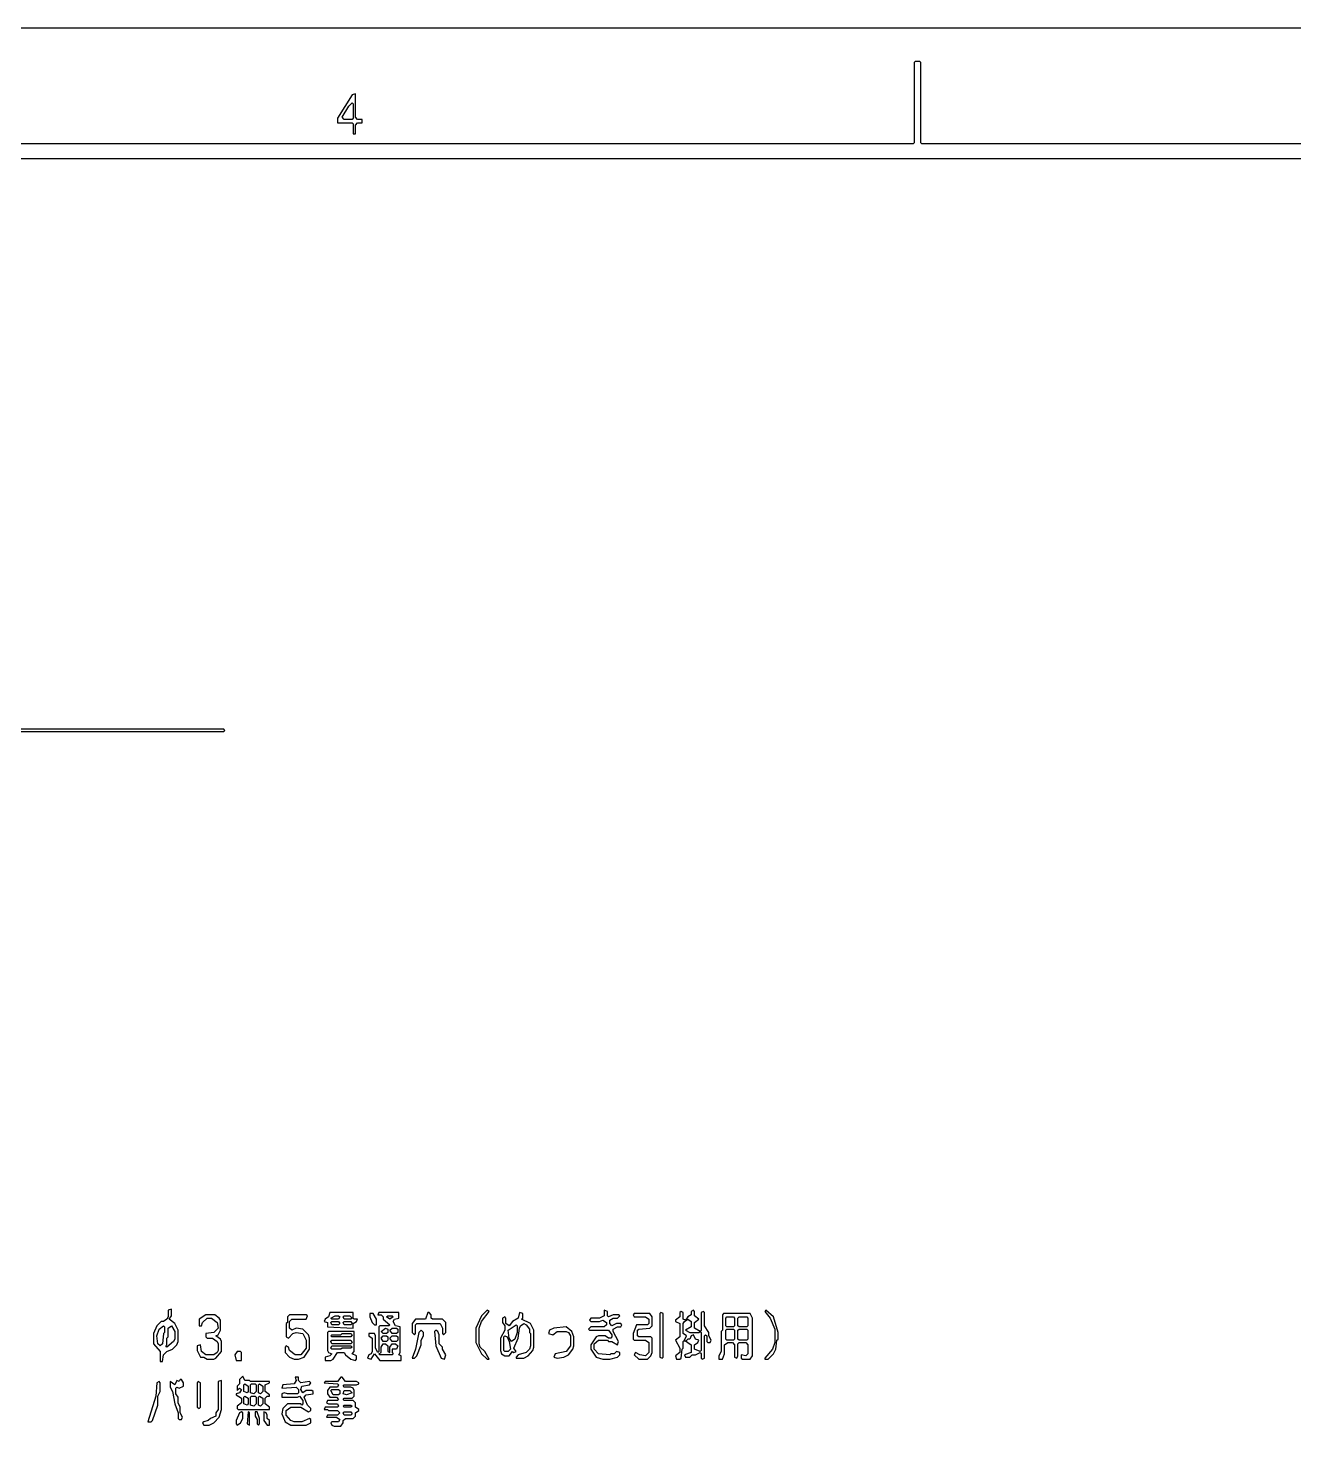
# Model space of a CAD drawing. Header units: millimetres. Extents: x 0 to 421, y 0 to 297.
# Drawn here: x 233.3 to 305.4, y 216.9 to 296.7 of the extents above; entities that cross this region are included whole.
import ezdxf

# ---------------------------------------------------------------- set-up
doc = ezdxf.new("R2010")
doc.units = ezdxf.units.MM
doc.layers.add('PAGE', color=8, linetype='Continuous')
doc.layers.add('PDF_TRACE', color=7, linetype='Continuous')

msp = doc.modelspace()

# ---------------------------------------------------------------- linework, layer by layer
at = {"layer": 'PAGE'}
msp.add_lwpolyline([(0, 0), (420.624, 0), (420.624, 296.672), (0, 296.672)], close=True, dxfattribs=at)
at = {"layer": 'PDF_TRACE'}
for points in [[(348.234, 290.068), (284.226, 290.068), (284.162, 290.132), (284.162, 294.704), (284.099, 294.767), (283.845, 294.767), (283.781, 294.704), (283.781, 290.132), (283.718, 290.068), (219.71, 290.068)], [(219.71, 289.243), (307.848, 289.243)], [(231.584, 256.604), (244.475, 256.604), (244.538, 256.667), (244.475, 256.731), (231.584, 256.731)]]:
    msp.add_lwpolyline(points, dxfattribs=at)
for points in [[(251.968, 292.926), (251.777, 292.862), (250.952, 291.529), (250.952, 291.275), (251.777, 291.275), (251.841, 291.211), (251.841, 290.64), (251.968, 290.64), (251.968, 291.148), (252.095, 291.275), (252.349, 291.275), (252.349, 291.465), (252.095, 291.465), (251.968, 291.592)], [(251.777, 292.418), (251.841, 292.354), (251.841, 291.529), (251.777, 291.465), (251.333, 291.465), (251.206, 291.592), (251.587, 292.227)], [(241.49, 223.711), (241.3, 223.647), (241.3, 223.266), (241.236, 223.139), (241.046, 223.012), (240.919, 223.012), (240.665, 222.758), (240.474, 222.314), (240.474, 221.742), (240.855, 221.298), (240.855, 220.726), (240.982, 220.726), (241.046, 221.107), (241.236, 221.298), (241.554, 221.425), (241.808, 221.679), (241.871, 221.869), (241.871, 222.504), (241.681, 222.885), (241.363, 223.139), (241.49, 223.33)], [(250.19, 223.012), (250.38, 222.949), (250.38, 222.695), (251.841, 222.631), (251.841, 222.885), (252.031, 223.012), (252.095, 223.139), (251.904, 223.139), (251.841, 223.203), (251.841, 223.52), (250.507, 223.52), (250.444, 223.266), (250.253, 223.139)], [(253.301, 223.52), (253.238, 223.393), (253.428, 223.393), (253.555, 223.266), (253.555, 223.139), (253.936, 222.822), (253.873, 222.758), (253.365, 222.758), (253.301, 222.695), (253.301, 221.298), (253.238, 221.234), (253.111, 221.488), (253.111, 222.187), (253.047, 222.314), (252.73, 222.314), (252.73, 222.187), (252.92, 222.06), (252.92, 221.298), (252.857, 221.171), (252.73, 221.107), (252.666, 220.917), (252.857, 220.853), (253.047, 221.171), (253.365, 220.79), (254.571, 220.79), (254.571, 221.044), (254.444, 221.107), (254.508, 221.234), (254.508, 222.695), (254.254, 222.758), (254.127, 223.012), (254.19, 223.139), (254.444, 223.203), (254.444, 223.52)], [(252.793, 223.457), (252.793, 223.266), (252.92, 222.949), (253.047, 222.822), (253.174, 222.822), (253.174, 223.139), (252.984, 223.457)], [(255.206, 222.885), (255.206, 222.377), (255.333, 222.25), (255.397, 222.314), (255.397, 222.822), (255.46, 222.885), (256.794, 222.885), (256.921, 222.631), (256.921, 222.314), (256.984, 222.25), (257.111, 222.377), (257.111, 222.949), (256.921, 223.139), (256.349, 223.139), (256.286, 223.203), (256.286, 223.393), (256.159, 223.52), (256.095, 223.52), (255.968, 223.139), (255.397, 223.139)], [(259.461, 223.647), (259.143, 223.33), (258.826, 222.631), (258.826, 221.806), (259.143, 221.171), (259.461, 220.853), (259.588, 220.853), (259.334, 221.298), (259.08, 221.552), (259.016, 221.742), (259.016, 222.631), (259.143, 223.012), (259.588, 223.584)], [(261.302, 223.52), (261.239, 223.203), (260.921, 223.012), (260.731, 222.758), (260.54, 222.885), (260.54, 223.203), (260.477, 223.266), (260.35, 223.203), (260.35, 222.949), (260.477, 222.758), (260.477, 222.504), (260.223, 222.06), (260.223, 221.361), (260.286, 221.171), (260.477, 221.044), (260.731, 221.044), (260.921, 221.298), (260.985, 221.234), (261.112, 221.298), (260.985, 221.488), (261.239, 222.06), (261.302, 222.631), (261.366, 222.758), (261.556, 222.885), (261.683, 222.822), (261.874, 222.568), (261.874, 222.377), (261.937, 222.314), (261.937, 221.615), (261.874, 221.425), (261.683, 221.234), (261.239, 221.107), (261.112, 220.98), (261.112, 220.917), (261.556, 220.917), (261.81, 221.044), (262.064, 221.361), (262.128, 221.552), (262.128, 222.504), (261.937, 222.885), (261.429, 223.139), (261.493, 223.203), (261.493, 223.457)], [(266.128, 223.647), (266.128, 223.33), (265.874, 223.203), (265.366, 223.203), (265.303, 223.076), (265.366, 223.012), (265.874, 223.012), (266.065, 223.076), (266.255, 222.949), (266.255, 222.822), (266.128, 222.695), (265.366, 222.695), (265.239, 222.568), (265.303, 222.504), (266.382, 222.504), (266.573, 222.25), (266.573, 222.123), (266.509, 222.06), (266.382, 222.06), (266.192, 222.187), (265.811, 222.187), (265.684, 222.123), (265.366, 221.679), (265.366, 221.425), (265.684, 220.98), (266.065, 220.853), (266.446, 220.853), (266.89, 220.98), (267.017, 221.107), (267.017, 221.234), (266.827, 221.298), (266.7, 221.171), (266.509, 221.171), (266.446, 221.107), (265.811, 221.171), (265.557, 221.425), (265.557, 221.742), (265.811, 221.933), (266.319, 221.933), (266.382, 221.869), (266.573, 221.869), (266.89, 221.679), (266.954, 221.869), (266.636, 222.441), (266.636, 222.568), (266.89, 222.695), (267.081, 222.695), (267.144, 222.822), (267.081, 222.885), (266.827, 222.885), (266.573, 222.758), (266.446, 222.885), (266.446, 223.076), (266.636, 223.203), (266.89, 223.203), (267.017, 223.33), (266.954, 223.393), (266.636, 223.393), (266.382, 223.266), (266.319, 223.33), (266.319, 223.584)], [(267.843, 223.457), (267.779, 223.393), (267.843, 223.266), (268.478, 223.266), (268.668, 223.139), (268.668, 222.885), (268.605, 222.822), (267.97, 222.822), (267.779, 222.314), (267.779, 221.996), (267.843, 221.933), (268.478, 221.933), (268.668, 221.806), (268.668, 221.234), (268.478, 221.044), (268.16, 221.107), (267.906, 221.234), (267.843, 221.107), (268.097, 220.853), (268.605, 220.853), (268.795, 221.044), (268.859, 221.234), (268.859, 222.06), (268.795, 222.123), (268.097, 222.123), (268.033, 222.187), (268.033, 222.504), (268.097, 222.568), (268.732, 222.631), (268.859, 222.758), (268.859, 223.266), (268.732, 223.457)], [(269.367, 223.52), (269.303, 223.457), (269.303, 220.98), (269.43, 220.917), (269.494, 220.98), (269.494, 223.457)], [(271.78, 223.584), (271.653, 223.52), (271.653, 222.504), (271.589, 222.441), (271.272, 222.631), (271.272, 222.949), (271.526, 223.139), (271.272, 223.33), (271.272, 223.584), (271.208, 223.647), (271.081, 223.584), (271.081, 223.393), (270.891, 223.266), (270.764, 223.076), (270.637, 223.139), (270.637, 223.52), (270.51, 223.584), (270.446, 223.52), (270.446, 223.266), (270.192, 223.076), (270.192, 223.012), (270.446, 222.885), (270.446, 222.123), (270.192, 221.933), (270.446, 221.488), (270.446, 221.234), (270.192, 221.044), (270.256, 220.853), (270.446, 220.853), (270.51, 220.917), (270.573, 221.425), (270.637, 221.488), (270.637, 221.869), (270.7, 221.933), (271.081, 221.679), (271.081, 221.234), (270.7, 221.107), (270.764, 220.98), (271.018, 220.98), (271.145, 221.107), (271.335, 221.107), (271.589, 221.234), (271.653, 221.171), (271.653, 220.917), (271.716, 220.853), (271.843, 220.917), (271.843, 222.187), (271.907, 222.25), (271.97, 222.187), (271.97, 221.869), (272.034, 221.806), (272.161, 221.806), (272.224, 221.933), (272.097, 222.187), (272.097, 222.377), (271.843, 222.758), (271.843, 223.52)], [(272.923, 223.457), (272.859, 223.393), (272.859, 222.504), (272.796, 222.441), (272.796, 221.298), (272.669, 221.044), (272.669, 220.853), (272.859, 220.853), (272.986, 221.171), (272.986, 221.679), (273.177, 221.806), (273.431, 221.806), (273.558, 221.679), (273.558, 220.98), (273.685, 220.917), (273.748, 221.044), (273.748, 221.742), (273.812, 221.806), (274.193, 221.806), (274.32, 221.679), (274.32, 221.171), (274.193, 221.044), (273.939, 221.107), (273.939, 220.917), (274.002, 220.853), (274.447, 220.853), (274.574, 221.044), (274.574, 223.203), (274.447, 223.457)], [(275.336, 223.647), (275.272, 223.584), (275.59, 223.203), (275.844, 222.568), (275.844, 221.806), (275.717, 221.425), (275.272, 220.917), (275.272, 220.853), (275.463, 220.853), (275.78, 221.171), (275.907, 221.425), (275.971, 221.933), (276.034, 221.996), (276.034, 222.377), (275.78, 223.266)], [(241.046, 222.758), (241.109, 222.695), (241.109, 222.377), (241.046, 222.314), (240.982, 221.742), (240.855, 221.615), (240.728, 221.742), (240.665, 222.187), (240.792, 222.568)], [(241.49, 222.758), (241.681, 222.441), (241.681, 221.996), (241.617, 221.869), (241.236, 221.552), (241.173, 221.615), (241.236, 221.679), (241.236, 222.06), (241.3, 222.123), (241.3, 222.631)], [(243.459, 223.393), (243.078, 223.139), (243.078, 222.758), (243.205, 222.758), (243.268, 222.949), (243.522, 223.203), (243.776, 223.203), (244.094, 222.949), (244.157, 222.631), (243.903, 222.377), (243.459, 222.314), (243.459, 222.123), (243.522, 222.06), (243.84, 222.06), (244.094, 221.869), (244.157, 221.742), (244.157, 221.361), (244.094, 221.234), (243.903, 221.107), (243.459, 221.107), (243.205, 221.298), (243.141, 221.679), (242.951, 221.615), (242.951, 221.361), (243.141, 220.98), (243.332, 220.98), (243.522, 220.853), (243.903, 220.853), (244.03, 220.917), (244.348, 221.298), (244.348, 221.869), (244.284, 221.996), (244.03, 222.187), (244.157, 222.25), (244.284, 222.504), (244.284, 223.076), (244.221, 223.203), (243.967, 223.393)], [(248.221, 223.393), (248.094, 223.266), (248.094, 222.949), (248.031, 222.885), (248.031, 222.123), (248.158, 222.06), (248.412, 222.314), (248.602, 222.377), (248.983, 222.314), (249.174, 221.933), (249.174, 221.488), (248.856, 221.107), (248.539, 221.107), (248.221, 221.361), (248.158, 221.552), (248.031, 221.615), (247.967, 221.552), (247.967, 221.234), (248.221, 220.98), (248.475, 220.853), (248.729, 220.853), (249.047, 220.98), (249.364, 221.425), (249.364, 222.06), (249.301, 222.25), (248.983, 222.568), (248.602, 222.631), (248.348, 222.504), (248.221, 222.631), (248.221, 223.012), (248.348, 223.139), (249.174, 223.139), (249.237, 223.33), (249.174, 223.393)], [(250.571, 223.203), (250.825, 223.33), (251.015, 223.33), (251.079, 223.266), (251.015, 223.139), (250.634, 223.139)], [(250.571, 222.949), (250.634, 223.012), (251.015, 223.012), (251.079, 222.885), (251.015, 222.822), (250.634, 222.822)], [(251.269, 223.266), (251.333, 223.33), (251.65, 223.33), (251.777, 223.203), (251.714, 223.139), (251.333, 223.139)], [(251.269, 222.949), (251.333, 223.012), (251.714, 223.012), (251.777, 222.885), (251.714, 222.822), (251.333, 222.822)], [(253.428, 222.441), (253.682, 222.631), (253.809, 222.568), (253.809, 222.377), (253.746, 222.314), (253.555, 222.314)], [(253.746, 223.266), (253.809, 223.33), (254.063, 223.33), (254.127, 223.266), (253.936, 223.139)], [(253.936, 222.504), (254.063, 222.631), (254.317, 222.631), (254.381, 222.568), (254.381, 222.377), (254.317, 222.314), (254.063, 222.314)], [(261.112, 222.822), (261.175, 222.758), (261.175, 222.377), (261.048, 221.996), (260.858, 221.869), (260.731, 222.06), (260.667, 222.504)], [(263.969, 222.695), (263.271, 222.631), (263.017, 222.504), (262.953, 222.314), (263.207, 222.25), (263.461, 222.441), (263.969, 222.441), (264.096, 222.377), (264.223, 222.187), (264.223, 221.615), (263.969, 221.298), (263.334, 221.171), (263.271, 220.98), (263.461, 220.917), (263.842, 220.98), (264.096, 221.107), (264.35, 221.425), (264.414, 221.615), (264.414, 222.123), (264.287, 222.441)], [(270.891, 223.139), (271.081, 223.012), (271.081, 222.695), (270.764, 222.504), (271.018, 222.377), (271.526, 222.377), (271.589, 222.441), (271.653, 222.377), (271.653, 221.361), (271.589, 221.298), (271.272, 221.425), (271.272, 221.679), (271.462, 221.806), (271.526, 221.933), (271.335, 221.996), (271.208, 222.25), (271.081, 222.187), (271.018, 221.996), (270.891, 221.996), (270.764, 221.869), (270.7, 221.933), (270.827, 222.187), (270.637, 222.314), (270.637, 222.885), (270.7, 223.012)], [(273.05, 223.203), (273.113, 223.266), (273.494, 223.266), (273.558, 223.203), (273.558, 222.758), (273.494, 222.695), (273.113, 222.695), (273.05, 222.758)], [(273.748, 223.203), (273.812, 223.266), (274.256, 223.266), (274.32, 223.203), (274.32, 222.758), (274.256, 222.695), (273.812, 222.695), (273.748, 222.758)], [(250.444, 222.441), (250.38, 222.377), (250.38, 221.361), (250.444, 221.234), (250.634, 221.171), (250.507, 221.044), (250.253, 220.98), (250.253, 220.79), (250.571, 220.79), (250.698, 220.853), (250.952, 221.234), (251.333, 221.234), (251.396, 221.107), (251.714, 220.853), (251.968, 220.79), (252.031, 220.853), (252.031, 221.044), (251.777, 221.171), (251.904, 221.298), (251.904, 222.441)], [(250.571, 222.187), (250.634, 222.25), (251.142, 222.25), (251.206, 222.314), (251.714, 222.314), (251.777, 222.25), (251.714, 222.123), (250.634, 222.123)], [(250.571, 221.869), (250.634, 221.933), (251.714, 221.933), (251.777, 221.806), (251.714, 221.742), (250.634, 221.742)], [(253.428, 222.06), (253.555, 222.187), (253.746, 222.187), (253.809, 222.123), (253.809, 221.933), (253.746, 221.869), (253.555, 221.869)], [(253.936, 222.06), (254.063, 222.187), (254.317, 222.187), (254.381, 222.123), (254.381, 221.933), (254.317, 221.869), (254.063, 221.869)], [(255.714, 222.504), (255.587, 222.377), (255.397, 221.425), (255.206, 220.917), (255.333, 220.917), (255.46, 221.044), (255.714, 221.679), (255.714, 221.933), (255.841, 222.187), (255.841, 222.377)], [(256.54, 222.504), (256.476, 222.441), (256.54, 221.615), (256.857, 220.917), (257.048, 220.853), (257.111, 221.107), (256.921, 221.425), (256.921, 221.552), (256.73, 221.742), (256.73, 222.25), (256.667, 222.441)], [(260.477, 222.187), (260.604, 222.123), (260.731, 221.869), (260.794, 221.425), (260.667, 221.298), (260.477, 221.298), (260.413, 221.361), (260.413, 222.123)], [(273.113, 222.568), (273.494, 222.568), (273.558, 222.504), (273.558, 221.996), (273.494, 221.933), (273.113, 221.933), (273.05, 221.996), (273.05, 222.504)], [(273.748, 222.504), (273.812, 222.568), (274.256, 222.568), (274.32, 222.504), (274.32, 221.996), (274.256, 221.933), (273.812, 221.933), (273.748, 221.996)], [(245.237, 221.298), (245.11, 221.107), (245.173, 220.79), (245.491, 220.79), (245.491, 221.234), (245.427, 221.298)], [(250.571, 221.488), (250.634, 221.615), (251.714, 221.615), (251.777, 221.552), (251.714, 221.488), (251.206, 221.488), (251.142, 221.425), (250.634, 221.425)], [(253.301, 221.171), (253.428, 221.234), (253.428, 221.552), (253.555, 221.742), (253.682, 221.742), (253.809, 221.615), (253.809, 221.298), (253.936, 221.234), (253.936, 221.552), (254.063, 221.742), (254.254, 221.742), (254.381, 221.615), (254.317, 221.425), (254.063, 221.425), (254.063, 221.234), (254.127, 221.171), (254.063, 221.107), (253.365, 221.107)], [(240.792, 219.583), (240.665, 219.52), (240.601, 218.758), (240.157, 217.297), (240.347, 217.297), (240.411, 217.361), (240.728, 218.25), (240.728, 218.758), (240.855, 219.012), (240.855, 219.52)], [(242.062, 219.71), (241.998, 219.71), (241.935, 219.583), (241.808, 219.647), (241.681, 219.393), (241.427, 219.583), (241.427, 219.266), (241.554, 219.012), (241.681, 218.313), (241.871, 217.805), (241.871, 217.488), (241.935, 217.424), (242.062, 217.424), (242.125, 217.551), (241.998, 217.805), (241.998, 218.123), (241.871, 218.377), (241.871, 218.694), (241.744, 218.885), (241.744, 219.202), (241.808, 219.266), (241.935, 219.202), (242.189, 219.329), (242.189, 219.52)], [(243.014, 219.583), (242.951, 219.52), (242.951, 218.123), (243.078, 218.059), (243.141, 218.123), (243.141, 219.52)], [(244.348, 219.647), (244.157, 219.583), (244.157, 217.996), (244.03, 217.805), (244.03, 217.615), (243.713, 217.488), (243.586, 217.361), (243.332, 217.297), (243.268, 217.234), (243.332, 217.107), (243.649, 217.107), (243.903, 217.234), (244.221, 217.551), (244.348, 217.996)], [(245.554, 219.901), (245.364, 219.71), (245.364, 219.456), (245.237, 219.329), (245.237, 219.075), (245.364, 219.202), (245.491, 219.139), (245.364, 218.948), (245.173, 218.885), (245.173, 218.821), (245.491, 218.631), (245.491, 218.377), (245.237, 218.186), (245.237, 218.059), (245.3, 217.996), (247.078, 217.996), (247.078, 218.123), (246.824, 218.313), (246.824, 218.631), (246.951, 218.758), (247.078, 218.758), (247.078, 218.821), (246.824, 219.012), (246.824, 219.393), (247.078, 219.52), (247.078, 219.583), (245.999, 219.583), (245.935, 219.647), (245.681, 219.647)], [(245.681, 219.456), (245.872, 219.329), (245.872, 219.012), (245.808, 218.948), (245.618, 219.012), (245.618, 219.393)], [(246.062, 219.456), (246.253, 219.456), (246.316, 219.393), (246.316, 219.012), (246.189, 218.885), (245.999, 218.948), (245.999, 219.393)], [(246.507, 219.456), (246.697, 219.329), (246.697, 219.012), (246.57, 218.885), (246.443, 218.948), (246.443, 219.393)], [(248.539, 219.837), (248.602, 219.647), (248.475, 219.456), (247.84, 219.393), (247.777, 219.202), (248.602, 219.266), (248.729, 219.139), (248.729, 218.948), (248.666, 218.885), (248.094, 218.885), (247.904, 218.948), (247.777, 218.885), (247.777, 218.694), (248.666, 218.694), (248.793, 218.758), (248.983, 218.504), (248.983, 218.313), (248.92, 218.25), (248.856, 218.313), (248.094, 218.313), (247.84, 218.059), (247.777, 217.742), (247.967, 217.297), (248.285, 217.107), (249.174, 217.107), (249.428, 217.234), (249.428, 217.424), (249.364, 217.488), (248.92, 217.297), (248.475, 217.297), (248.285, 217.361), (248.031, 217.678), (248.031, 217.932), (248.285, 218.123), (248.856, 218.123), (249.301, 217.869), (249.428, 217.932), (249.428, 218.059), (249.237, 218.25), (249.047, 218.694), (249.174, 218.821), (249.555, 218.885), (249.555, 219.012), (249.491, 219.075), (249.174, 219.075), (248.983, 218.948), (248.856, 219.139), (248.92, 219.329), (249.364, 219.393), (249.428, 219.52), (249.364, 219.583), (248.856, 219.52), (248.729, 219.647), (248.729, 219.837)], [(252.158, 219.52), (252.031, 219.583), (251.396, 219.583), (251.206, 219.837), (251.142, 219.837), (250.952, 219.583), (250.253, 219.583), (250.19, 219.52), (250.952, 219.456), (251.015, 219.393), (250.952, 219.266), (250.507, 219.266), (250.38, 219.075), (250.38, 218.885), (250.507, 218.694), (250.888, 218.694), (251.015, 218.567), (250.952, 218.504), (250.38, 218.504), (250.317, 218.377), (250.444, 218.313), (250.952, 218.313), (251.015, 218.186), (250.952, 218.123), (250.253, 218.123), (250.19, 217.996), (250.38, 217.996), (250.444, 217.932), (250.952, 217.932), (251.079, 217.805), (250.952, 217.678), (250.38, 217.678), (250.317, 217.551), (250.888, 217.551), (251.079, 217.424), (251.015, 217.297), (250.634, 217.297), (250.571, 217.234), (250.634, 217.107), (250.761, 217.043), (251.142, 217.043), (251.269, 217.234), (251.269, 217.361), (251.396, 217.488), (251.841, 217.488), (251.968, 217.615), (251.968, 217.805), (252.158, 217.932), (252.158, 217.996), (251.968, 218.123), (251.968, 218.377), (251.841, 218.504), (251.333, 218.504), (251.269, 218.567), (251.333, 218.631), (251.777, 218.631), (251.904, 218.758), (251.904, 219.075), (251.841, 219.202), (251.714, 219.266), (251.333, 219.266), (251.269, 219.329), (251.333, 219.393), (252.031, 219.393), (252.158, 219.456)], [(245.681, 218.758), (245.872, 218.631), (245.872, 218.313), (245.808, 218.25), (245.618, 218.313), (245.618, 218.694)], [(246.062, 218.758), (246.253, 218.758), (246.316, 218.694), (246.316, 218.313), (246.189, 218.186), (245.999, 218.25), (245.999, 218.694)], [(246.507, 218.758), (246.697, 218.631), (246.697, 218.313), (246.57, 218.186), (246.443, 218.25), (246.443, 218.694)], [(250.571, 219.075), (250.634, 219.139), (251.015, 219.139), (251.079, 219.075), (251.079, 218.885), (251.015, 218.821), (250.698, 218.821)], [(251.269, 218.885), (251.333, 219.075), (251.65, 219.075), (251.777, 218.948), (251.46, 218.821)], [(245.491, 217.869), (245.364, 217.805), (245.173, 217.361), (245.173, 217.17), (245.237, 217.107), (245.427, 217.234), (245.554, 217.488), (245.554, 217.805)], [(245.872, 217.869), (245.808, 217.17), (245.935, 217.107), (245.935, 217.805)], [(246.253, 217.869), (246.253, 217.615), (246.38, 217.424), (246.38, 217.17), (246.443, 217.107), (246.507, 217.17), (246.507, 217.488), (246.38, 217.869)], [(246.761, 217.869), (246.761, 217.361), (246.951, 217.107), (247.078, 217.107), (247.078, 217.361), (246.951, 217.488), (246.951, 217.678), (246.888, 217.805)], [(251.269, 218.186), (251.333, 218.25), (251.714, 218.25), (251.777, 218.186), (251.714, 218.123), (251.333, 218.123)], [(251.269, 217.805), (251.333, 217.869), (251.714, 217.869), (251.777, 217.742), (251.714, 217.678), (251.333, 217.678)]]:
    msp.add_lwpolyline(points, close=True, dxfattribs=at)

doc.saveas('drawing.dxf')
